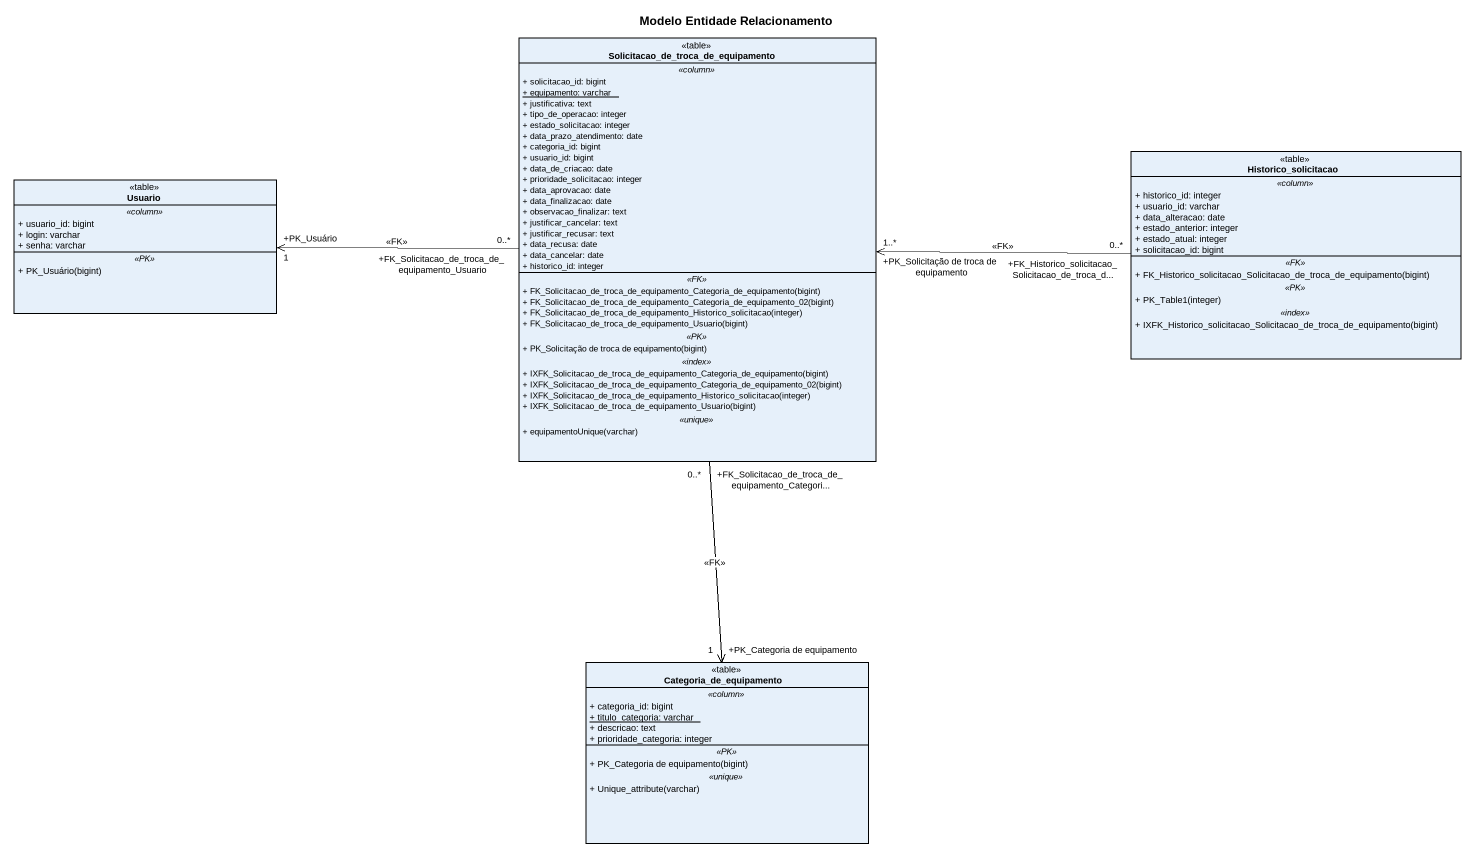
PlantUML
@startuml
title Modelo Entidade Relacionamento
hide circle
hide empty members
skinparam classAttributeIconSize 0
class "Solicitacao_de_troca_de_equipamento" as Solicitacao_de_troca_de <<table>> {
  .. <<column>> ..
  + solicitacao_id: bigint
  {static} + equipamento: varchar
  + justificativa: text
  + tipo_de_operacao: integer
  + estado_solicitacao: integer
  + data_prazo_atendimento: date
  + categoria_id: bigint
  + usuario_id: bigint
  + data_de_criacao: date
  + prioridade_solicitacao: integer
  + data_aprovacao: date
  + data_finalizacao: date
  + observacao_finalizar: text
  + justificar_cancelar: text
  + justificar_recusar: text
  + data_recusa: date
  + data_cancelar: date
  + historico_id: integer
  .. <<FK>> ..
  + FK_Solicitacao_de_troca_de_equipamento_Categoria_de_equipamento(bigint)
  + FK_Solicitacao_de_troca_de_equipamento_Categoria_de_equipamento_02(bigint)
  + FK_Solicitacao_de_troca_de_equipamento_Historico_solicitacao(integer)
  + FK_Solicitacao_de_troca_de_equipamento_Usuario(bigint)
  .. <<PK>> ..
  + PK_Solicitação de troca de equipamento(bigint)
  .. <<index>> ..
  + IXFK_Solicitacao_de_troca_de_equipamento_Categoria_de_equipamento(bigint)
  + IXFK_Solicitacao_de_troca_de_equipamento_Categoria_de_equipamento_02(bigint)
  + IXFK_Solicitacao_de_troca_de_equipamento_Historico_solicitacao(integer)
  + IXFK_Solicitacao_de_troca_de_equipamento_Usuario(bigint)
  .. <<unique>> ..
  + equipamentoUnique(varchar)
}
class Usuario <<table>> {
  .. <<column>> ..
  + usuario_id: bigint
  + login: varchar
  + senha: varchar
  .. <<PK>> ..
  + PK_Usuário(bigint)
}
class Historico_solicitacao <<table>> {
  .. <<column>> ..
  + historico_id: integer
  + usuario_id: varchar
  + data_alteracao: date
  + estado_anterior: integer
  + estado_atual: integer
  + solicitacao_id: bigint
  .. <<FK>> ..
  + FK_Historico_solicitacao_Solicitacao_de_troca_de_equipamento(bigint)
  .. <<PK>> ..
  + PK_Table1(integer)
  .. <<index>> ..
  + IXFK_Historico_solicitacao_Solicitacao_de_troca_de_equipamento(bigint)
}
class Categoria_de_equipamento <<table>> {
  .. <<column>> ..
  + categoria_id: bigint
  {static} + titulo_categoria: varchar
  + descricao: text
  + prioridade_categoria: integer
  .. <<PK>> ..
  + PK_Categoria de equipamento(bigint)
  .. <<unique>> ..
  + Unique_attribute(varchar)
}
Solicitacao_de_troca_de "+FK_Solicitacao_de_troca_de_equipamento_Usuario\n0..*" -left-> "+PK_Usuário\n1" Usuario : <<FK>>
Solicitacao_de_troca_de "+FK_Solicitacao_de_troca_de_equipamento_Categori...\n0..*" --> "+PK_Categoria de equipamento\n1" Categoria_de_equipamento : <<FK>>
Historico_solicitacao "+FK_Historico_solicitacao_Solicitacao_de_troca_d...\n0..*" -left-> "+PK_Solicitação de troca de equipamento\n1..*" Solicitacao_de_troca_de : <<FK>>
@enduml
